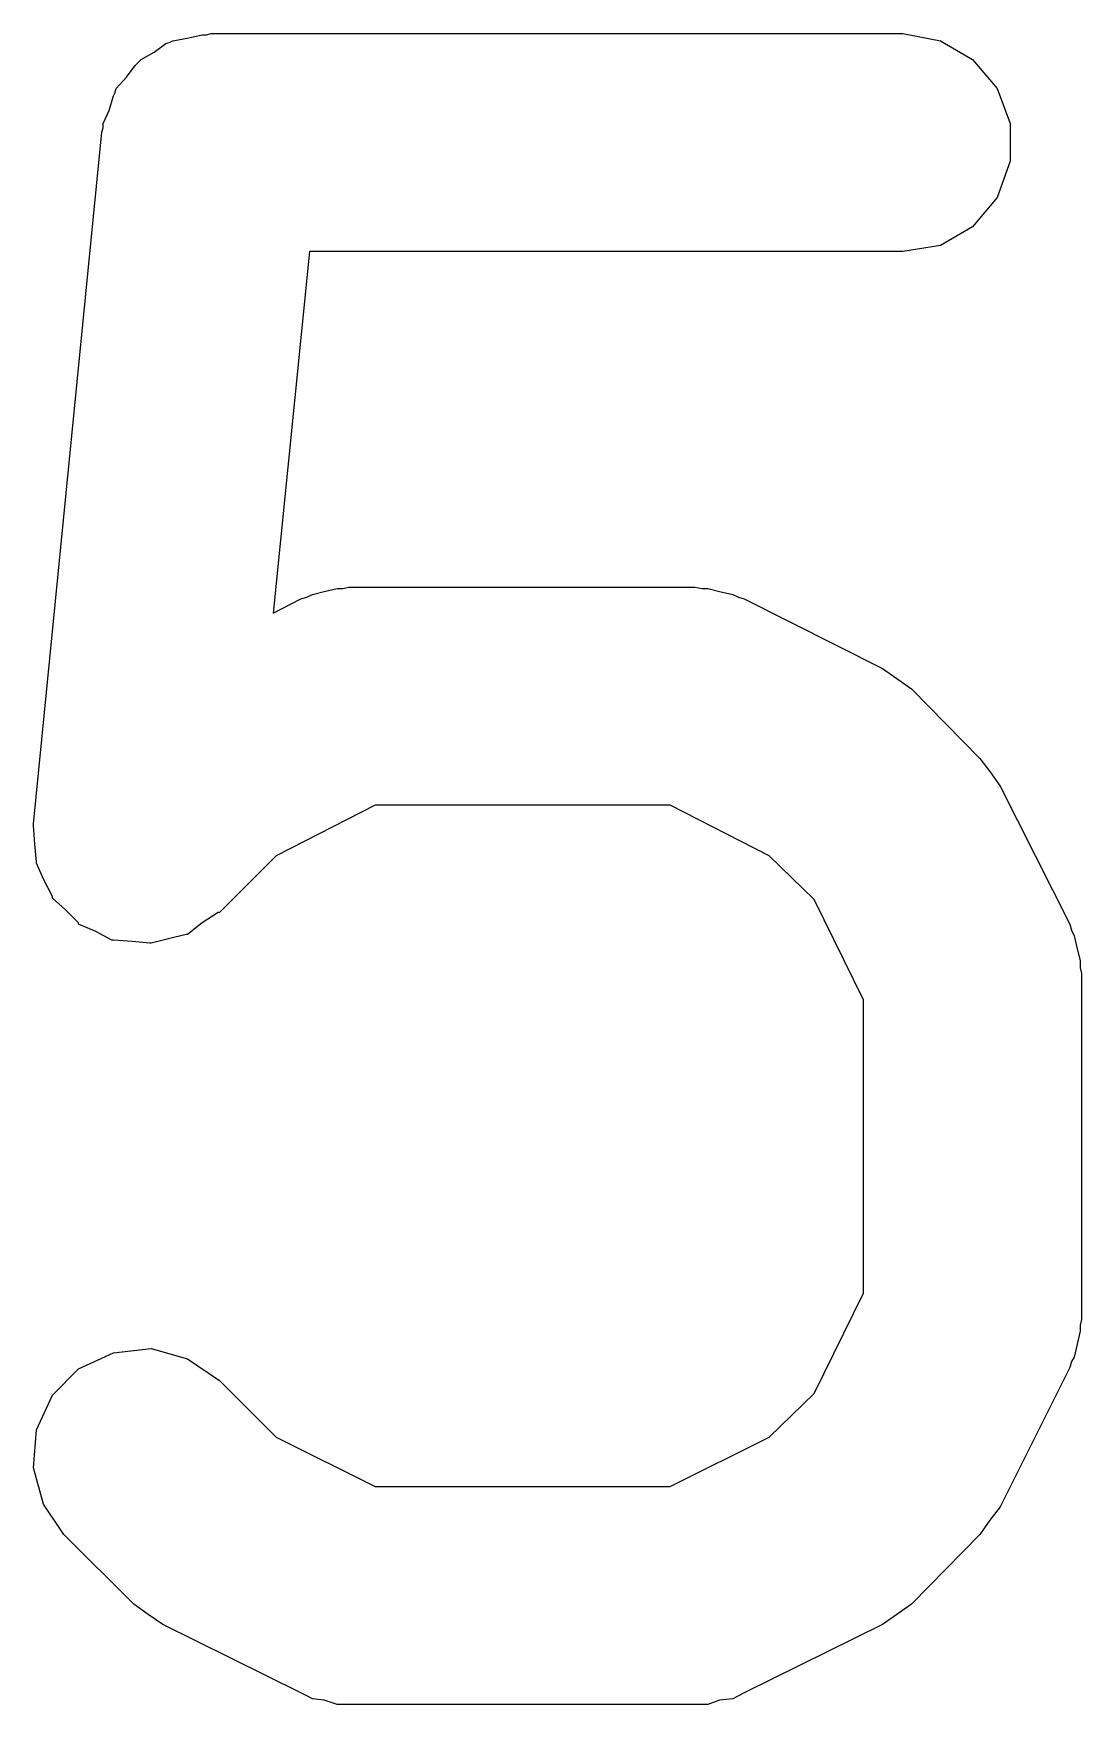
# Model space of a CAD drawing. Extents: x 10 to 287, y -200 to -10.
# Drawn here: x 181.116 to 181.837, y -112.257 to -111.107 of the extents above; entities that cross this region are included whole.
import ezdxf

# ---------------------------------------------------------------- set-up
doc = ezdxf.new("R2010")
doc.units = 0
doc.header["$MEASUREMENT"] = 0
doc.layers.add('BLACK', color=7, linetype='CONTINUOUS')

msp = doc.modelspace()

# ---------------------------------------------------------------- linework, layer by layer
at = {"layer": 'Black'}
for p, q in [((181.207, -111.114), (181.21, -111.113)), ((181.21, -111.113), (181.212, -111.112)), ((181.212, -111.112), (181.223, -111.11)), ((181.223, -111.11), (181.232, -111.108)), ((181.232, -111.108), (181.235, -111.108)), ((181.235, -111.108), (181.238, -111.107)), ((181.238, -111.107), (181.714, -111.107)), ((181.714, -111.107), (181.74, -111.112)), ((181.74, -111.112), (181.762, -111.125)), ((181.19, -111.125), (181.199, -111.12)), ((181.199, -111.12), (181.207, -111.114)), ((181.18, -111.137), (181.186, -111.129)), ((181.186, -111.129), (181.188, -111.127)), ((181.188, -111.127), (181.19, -111.125)), ((181.762, -111.125), (181.779, -111.145)), ((181.172, -111.148), (181.173, -111.145)), ((181.173, -111.145), (181.18, -111.137)), ((181.779, -111.145), (181.788, -111.169)), ((181.168, -111.16), (181.171, -111.15)), ((181.171, -111.15), (181.172, -111.148)), ((181.164, -111.169), (181.168, -111.16)), ((181.164, -111.172), (181.164, -111.169)), ((181.788, -111.169), (181.788, -111.195)), ((181.116, -111.651), (181.163, -111.175)), ((181.163, -111.175), (181.164, -111.172)), ((181.788, -111.195), (181.779, -111.22)), ((181.779, -111.22), (181.762, -111.24)), ((181.762, -111.24), (181.74, -111.253)), ((181.306, -111.257), (181.281, -111.506)), ((181.714, -111.257), (181.306, -111.257)), ((181.74, -111.253), (181.714, -111.257)), ((181.308, -111.493), (181.316, -111.491)), ((181.316, -111.491), (181.325, -111.489)), ((181.325, -111.489), (181.329, -111.489)), ((181.329, -111.489), (181.333, -111.488)), ((181.333, -111.488), (181.571, -111.488)), ((181.571, -111.488), (181.576, -111.489)), ((181.576, -111.489), (181.58, -111.489)), ((181.58, -111.489), (181.588, -111.491)), ((181.588, -111.491), (181.597, -111.493)), ((181.281, -111.506), (181.3, -111.496)), ((181.3, -111.496), (181.304, -111.495)), ((181.304, -111.495), (181.308, -111.493)), ((181.597, -111.493), (181.601, -111.495)), ((181.601, -111.495), (181.605, -111.496)), ((181.605, -111.496), (181.7, -111.544)), ((181.7, -111.544), (181.71, -111.551)), ((181.71, -111.551), (181.72, -111.558)), ((181.72, -111.558), (181.767, -111.606)), ((181.767, -111.606), (181.774, -111.615)), ((181.774, -111.615), (181.781, -111.625)), ((181.781, -111.625), (181.829, -111.72)), ((181.351, -111.638), (181.283, -111.673)), ((181.554, -111.638), (181.351, -111.638)), ((181.622, -111.673), (181.554, -111.638)), ((181.116, -111.652), (181.116, -111.651)), ((181.117, -111.665), (181.116, -111.652)), ((181.116, -111.652), (181.116, -111.652)), ((181.118, -111.677), (181.117, -111.665)), ((181.283, -111.673), (181.244, -111.712)), ((181.653, -111.703), (181.622, -111.673)), ((181.118, -111.678), (181.118, -111.677)), ((181.123, -111.689), (181.118, -111.678)), ((181.118, -111.678), (181.118, -111.678)), ((181.129, -111.701), (181.123, -111.689)), ((181.129, -111.702), (181.129, -111.701)), ((181.129, -111.701), (181.129, -111.701)), ((181.138, -111.71), (181.129, -111.702)), ((181.147, -111.719), (181.138, -111.71)), ((181.687, -111.772), (181.653, -111.703)), ((181.147, -111.72), (181.147, -111.719)), ((181.159, -111.725), (181.147, -111.72)), ((181.147, -111.72), (181.147, -111.72)), ((181.232, -111.719), (181.222, -111.727)), ((181.243, -111.712), (181.232, -111.719)), ((181.244, -111.712), (181.243, -111.712)), ((181.243, -111.712), (181.243, -111.712)), ((181.829, -111.72), (181.83, -111.724)), ((181.17, -111.731), (181.159, -111.725)), ((181.171, -111.731), (181.17, -111.731)), ((181.184, -111.732), (181.171, -111.731)), ((181.171, -111.731), (181.171, -111.731)), ((181.196, -111.733), (181.184, -111.732)), ((181.197, -111.733), (181.196, -111.733)), ((181.209, -111.73), (181.197, -111.733)), ((181.197, -111.733), (181.197, -111.733)), ((181.221, -111.727), (181.209, -111.73)), ((181.222, -111.727), (181.221, -111.727)), ((181.222, -111.727), (181.222, -111.727)), ((181.83, -111.724), (181.832, -111.728)), ((181.832, -111.728), (181.834, -111.737)), ((181.834, -111.737), (181.836, -111.745)), ((181.836, -111.745), (181.836, -111.75)), ((181.836, -111.75), (181.837, -111.754)), ((181.837, -111.754), (181.837, -111.992)), ((181.687, -111.974), (181.687, -111.772)), ((181.653, -112.043), (181.687, -111.974)), ((181.837, -111.992), (181.836, -111.996)), ((181.836, -111.996), (181.836, -112)), ((181.834, -112.009), (181.832, -112.018)), ((181.836, -112), (181.834, -112.009)), ((181.147, -112.026), (181.171, -112.015)), ((181.171, -112.015), (181.197, -112.012)), ((181.197, -112.012), (181.222, -112.019)), ((181.222, -112.019), (181.244, -112.034)), ((181.83, -112.021), (181.829, -112.025)), ((181.832, -112.018), (181.83, -112.021)), ((181.129, -112.044), (181.147, -112.026)), ((181.829, -112.025), (181.781, -112.121)), ((181.118, -112.068), (181.129, -112.044)), ((181.244, -112.034), (181.283, -112.073)), ((181.622, -112.073), (181.653, -112.043)), ((181.116, -112.094), (181.118, -112.068)), ((181.283, -112.073), (181.351, -112.107)), ((181.554, -112.107), (181.622, -112.073)), ((181.123, -112.119), (181.116, -112.094)), ((181.351, -112.107), (181.554, -112.107)), ((181.137, -112.14), (181.123, -112.119)), ((181.781, -112.121), (181.774, -112.13)), ((181.774, -112.13), (181.767, -112.14)), ((181.185, -112.188), (181.137, -112.14)), ((181.767, -112.14), (181.72, -112.188)), ((181.195, -112.195), (181.185, -112.188)), ((181.72, -112.188), (181.71, -112.195)), ((181.205, -112.202), (181.195, -112.195)), ((181.3, -112.249), (181.205, -112.202)), ((181.7, -112.202), (181.605, -112.249)), ((181.71, -112.195), (181.7, -112.202)), ((181.304, -112.251), (181.3, -112.249)), ((181.308, -112.253), (181.304, -112.251)), ((181.601, -112.251), (181.597, -112.253)), ((181.605, -112.249), (181.601, -112.251)), ((181.316, -112.254), (181.308, -112.253)), ((181.325, -112.257), (181.316, -112.254)), ((181.329, -112.257), (181.325, -112.257)), ((181.333, -112.257), (181.329, -112.257)), ((181.571, -112.257), (181.333, -112.257)), ((181.576, -112.257), (181.571, -112.257)), ((181.58, -112.257), (181.576, -112.257)), ((181.588, -112.254), (181.58, -112.257)), ((181.597, -112.253), (181.588, -112.254))]:
    msp.add_line(p, q, dxfattribs=at)

doc.saveas('drawing.dxf')
